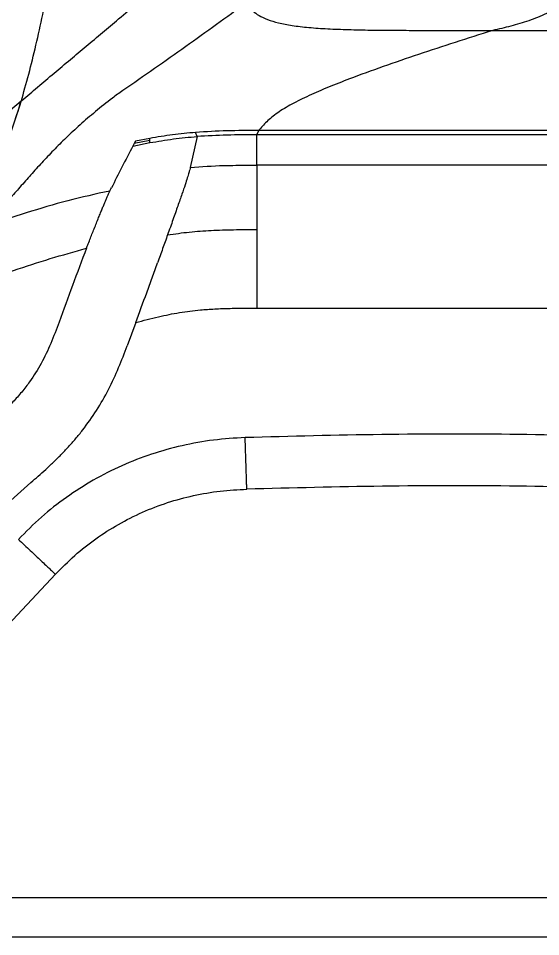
# Model space of a CAD drawing. Extents: x 400 to 501, y 484 to 634.
# Drawn here: x 426.88 to 434.14, y 505.67 to 518.42 of the extents above; entities that cross this region are included whole.
import ezdxf

# ---------------------------------------------------------------- set-up
doc = ezdxf.new("R2010")
doc.units = 0
doc.header["$MEASUREMENT"] = 0
doc.layers.add('DIM', color=3, linetype='Continuous')
doc.layers.add('GEOMETRY', color=3, linetype='Continuous', lineweight=25)

# ---------------------------------------------------------------- blocks, each defined once
blk = doc.blocks.new('2026 GRANDEE')
at = {"layer": 'GEOMETRY', "ltscale": 16}
for p, q in [((-16.952, -78.589), (16.587, -78.589)), ((-23.505, -79.567), (-23.499, -79.562)), ((-23.655, -79.693), (-23.505, -79.567)), ((-21.061, -80.062), (-21.155, -80.491)), ((-21.061, -80.062), (-21.082, -80.006)), ((-20.231, -80.04), (-20.205, -79.981)), ((-13.91, -80.04), (-20.231, -80.04)), ((-20.231, -80.461), (-20.231, -80.04)), ((-13.995, -79.981), (-20.205, -79.981)), ((-21.953, -80.195), (-21.717, -80.148)), ((-21.935, -80.162), (-21.953, -80.195)), ((-21.717, -80.119), (-21.935, -80.162)), ((-21.918, -80.128), (-21.935, -80.162)), ((-21.718, -80.089), (-21.918, -80.128)), ((-21.717, -80.119), (-21.718, -80.089)), ((-21.717, -80.148), (-21.717, -80.119)), ((-13.852, -80.461), (-20.231, -80.461)), ((-20.231, -82.447), (-13.183, -82.447)), ((-21.913, -82.646), (-22.032, -82.969)), ((-24.992, -86.311), (-23.371, -84.867)), ((-8.129, -90.634), (-26.719, -90.634))]:
    blk.add_line(p, q, dxfattribs=at)
at = {"layer": 'GEOMETRY'}
blk.add_line((-23.03, -86.141), (-23.826, -86.986), dxfattribs=at)
at = {"layer": 'GEOMETRY', "color": 4, "ltscale": 16}
blk.add_line((-47.123, -91.174), (47.123, -91.174), dxfattribs=at)
at = {"layer": 'GEOMETRY', "ltscale": 16}
for points, knots in [([(-14.291, -76.177), (-14.35, -76.29), (-14.467, -76.514), (-14.65, -76.84), (-14.845, -77.144), (-15.052, -77.421), (-15.268, -77.67), (-15.493, -77.888), (-15.725, -78.077), (-15.963, -78.235), (-16.207, -78.362), (-16.454, -78.461), (-16.703, -78.533), (-16.868, -78.571), (-16.952, -78.589)], [0, 0, 0, 0, 0.085908, 0.170002, 0.251612, 0.331196, 0.409687, 0.488108, 0.567429, 0.648523, 0.732117, 0.818682, 0.908233, 1, 1, 1, 1]), ([(-24.255, -81.117), (-24.188, -81.026), (-24.054, -80.845), (-23.886, -80.559), (-23.745, -80.26), (-23.621, -79.934), (-23.507, -79.58), (-23.4, -79.199), (-23.299, -78.796), (-23.205, -78.371), (-23.116, -77.932), (-23.063, -77.629), (-23.036, -77.477)], [0, 0, 0, 0, 0.0994336, 0.1995603, 0.2993658, 0.3992343, 0.4991929, 0.5991458, 0.6993031, 0.7996, 0.9000395, 1, 1, 1, 1]), ([(-23.499, -79.562), (-23.425, -79.5), (-23.274, -79.373), (-23.049, -79.184), (-22.824, -78.995), (-22.599, -78.807), (-22.376, -78.619), (-22.137, -78.419), (-21.889, -78.211), (-21.631, -77.995), (-21.374, -77.779), (-21.202, -77.634), (-21.114, -77.561)], [0, 0, 0, 0, 0.090486, 0.184367, 0.278287, 0.36927, 0.464788, 0.558976, 0.671186, 0.778741, 0.887066, 1, 1, 1, 1]), ([(-20.412, -78.107), (-20.403, -78.132), (-20.385, -78.181), (-20.347, -78.253), (-20.29, -78.321), (-20.205, -78.383), (-20.088, -78.439), (-19.935, -78.486), (-19.743, -78.523), (-19.513, -78.55), (-19.25, -78.568), (-18.96, -78.579), (-18.649, -78.585), (-18.322, -78.588), (-17.986, -78.589), (-17.644, -78.589), (-17.299, -78.589), (-17.067, -78.589), (-16.952, -78.589)], [0, 0, 0, 0, 0.063031, 0.125986, 0.18896, 0.251973, 0.314347, 0.375945, 0.43734, 0.499473, 0.56154, 0.622915, 0.685164, 0.747657, 0.809908, 0.872829, 0.936451, 1, 1, 1, 1]), ([(-20.372, -78.205), (-20.652, -78.408), (-21.212, -78.815), (-21.799, -79.222), (-22.093, -79.425)], [0, 0, 0, 0, 0.500004, 1, 1, 1, 1]), ([(-16.952, -78.589), (-17.126, -78.645), (-17.476, -78.755), (-17.985, -78.923), (-18.479, -79.092), (-18.897, -79.244), (-19.239, -79.378), (-19.51, -79.495), (-19.75, -79.613), (-19.948, -79.734), (-20.102, -79.857), (-20.171, -79.939), (-20.205, -79.981)], [0, 0, 0, 0, 0.125277, 0.250526, 0.375927, 0.501385, 0.584871, 0.668132, 0.751287, 0.83429, 0.917169, 1, 1, 1, 1]), ([(-22.093, -79.425), (-22.118, -79.442), (-22.168, -79.477), (-22.214, -79.512), (-22.237, -79.529)], [0, 0, 0, 0, 0.497504, 1, 1, 1, 1]), ([(-22.237, -79.529), (-22.318, -79.592), (-22.48, -79.719), (-22.691, -79.902), (-22.884, -80.081), (-23.03, -80.226), (-23.14, -80.342), (-23.22, -80.427), (-23.298, -80.512), (-23.372, -80.596), (-23.448, -80.682), (-23.521, -80.764), (-23.597, -80.85), (-23.647, -80.905), (-23.674, -80.934)], [0, 0, 0, 0, 0.124927, 0.249813, 0.374734, 0.499723, 0.562245, 0.62478, 0.684846, 0.749877, 0.80865, 0.874968, 0.933489, 1, 1, 1, 1]), ([(-24.255, -81.117), (-24.199, -81.041), (-24.086, -80.89), (-23.939, -80.653), (-23.791, -80.367), (-23.647, -80.017), (-23.553, -79.717), (-23.505, -79.567)], [0, 0, 0, 0, 0.165771, 0.33302, 0.499785, 0.749707, 1, 1, 1, 1]), ([(-21.082, -80.006), (-21.189, -80.016), (-21.402, -80.035), (-21.613, -80.071), (-21.718, -80.089)], [0, 0, 0, 0, 0.501088, 1, 1, 1, 1]), ([(-21.717, -80.148), (-21.608, -80.13), (-21.391, -80.093), (-21.171, -80.073), (-21.061, -80.062)], [0, 0, 0, 0, 0.498916, 1, 1, 1, 1]), ([(-20.205, -79.981), (-20.352, -79.98), (-20.644, -79.98), (-20.936, -79.997), (-21.082, -80.006)], [0, 0, 0, 0, 0.4999849, 1, 1, 1, 1]), ([(-20.231, -80.04), (-20.37, -80.04), (-20.646, -80.039), (-20.922, -80.055), (-21.061, -80.062)], [0, 0, 0, 0, 0.499494, 1, 1, 1, 1]), ([(-21.953, -80.195), (-22.004, -80.293), (-22.104, -80.484), (-22.204, -80.681), (-22.252, -80.777)], [0, 0, 0, 0, 0.513658, 1, 1, 1, 1]), ([(-21.155, -80.491), (-21.158, -80.501), (-21.163, -80.521), (-21.175, -80.565), (-21.195, -80.631), (-21.226, -80.729), (-21.271, -80.86), (-21.328, -81.024), (-21.395, -81.215), (-21.445, -81.357), (-21.471, -81.429)], [0, 0, 0, 0, 0.1236528, 0.2475002, 0.3728041, 0.4979055, 0.6233854, 0.7488683, 0.8745908, 1, 1, 1, 1]), ([(-21.155, -80.491), (-21, -80.48), (-20.79, -80.466), (-20.482, -80.462), (-20.329, -80.462), (-20.231, -80.461)], [0, 0, 0, 0, 0.5039063, 0.6830202, 1, 1, 1, 1]), ([(-20.231, -80.461), (-20.231, -80.472), (-20.231, -80.492), (-20.231, -80.536), (-20.231, -80.601), (-20.231, -80.694), (-20.231, -80.817), (-20.231, -80.969), (-20.231, -81.149), (-20.231, -81.286), (-20.231, -81.355)], [0, 0, 0, 0, 0.1315154, 0.2617347, 0.3895873, 0.5146305, 0.637143, 0.7580144, 0.8785151, 1, 1, 1, 1]), ([(-22.274, -80.82), (-22.47, -80.862), (-22.862, -80.948), (-23.436, -81.121), (-24.002, -81.306), (-24.377, -81.431), (-24.564, -81.492)], [0, 0, 0, 0, 0.251694, 0.503346, 0.753221, 1, 1, 1, 1]), ([(-22.599, -81.615), (-22.591, -81.594), (-22.572, -81.547), (-22.544, -81.475), (-22.514, -81.399), (-22.483, -81.323), (-22.452, -81.245), (-22.424, -81.174), (-22.397, -81.11), (-22.374, -81.054), (-22.354, -81.003), (-22.334, -80.956), (-22.315, -80.912), (-22.298, -80.872), (-22.283, -80.839), (-22.277, -80.826), (-22.274, -80.82)], [0, 0, 0, 0, 0.0587104, 0.132873, 0.2015678, 0.2793366, 0.3566759, 0.4356119, 0.5042844, 0.5705354, 0.6344271, 0.6960348, 0.7693215, 0.8403568, 0.9179392, 1, 1, 1, 1]), ([(-22.274, -80.82), (-22.27, -80.813), (-22.263, -80.798), (-22.256, -80.784), (-22.252, -80.777)], [0, 0, 0, 0, 0.499987, 1, 1, 1, 1]), ([(-21.471, -81.429), (-21.493, -81.492), (-21.539, -81.619), (-21.587, -81.751), (-21.611, -81.818)], [0, 0, 0, 0, 0.499881, 1, 1, 1, 1]), ([(-21.471, -81.429), (-21.37, -81.414), (-21.169, -81.386), (-20.863, -81.364), (-20.55, -81.355), (-20.339, -81.355), (-20.231, -81.355)], [0, 0, 0, 0, 0.244362, 0.489886, 0.740707, 1, 1, 1, 1]), ([(-20.231, -81.355), (-20.231, -81.439), (-20.231, -81.608), (-20.231, -81.881), (-20.231, -82.162), (-20.231, -82.351), (-20.231, -82.447)], [0, 0, 0, 0, 0.241748, 0.489645, 0.743197, 1, 1, 1, 1]), ([(-24.645, -82.265), (-24.3, -82.151), (-23.786, -81.981), (-23.107, -81.756), (-22.767, -81.662), (-22.599, -81.615)], [0, 0, 0, 0, 0.50703, 0.756549, 1, 1, 1, 1]), ([(-22.599, -81.615), (-22.664, -81.786), (-22.794, -82.127), (-22.917, -82.469), (-22.978, -82.64)], [0, 0, 0, 0, 0.50383, 1, 1, 1, 1]), ([(-21.913, -82.646), (-21.863, -82.508), (-21.786, -82.301), (-21.685, -82.024), (-21.635, -81.887), (-21.611, -81.818)], [0, 0, 0, 0, 0.498119, 0.749073, 1, 1, 1, 1]), ([(-21.913, -82.646), (-21.808, -82.618), (-21.607, -82.564), (-21.307, -82.505), (-21.079, -82.476), (-20.916, -82.463), (-20.813, -82.456), (-20.708, -82.452), (-20.597, -82.449), (-20.481, -82.447), (-20.358, -82.447), (-20.274, -82.447), (-20.231, -82.447)], [0, 0, 0, 0, 0.191789, 0.367276, 0.538397, 0.597206, 0.656775, 0.71954, 0.782436, 0.852421, 0.924159, 1, 1, 1, 1]), ([(-22.979, -82.639), (-23.016, -82.739), (-23.09, -82.935), (-23.223, -83.214), (-23.363, -83.437), (-23.498, -83.613), (-23.62, -83.75), (-23.752, -83.882), (-23.891, -84.01), (-23.986, -84.094), (-24.033, -84.136)], [0, 0, 0, 0, 0.1718782, 0.3373243, 0.4993598, 0.5965629, 0.6949381, 0.7954259, 0.8982487, 1, 1, 1, 1]), ([(-22.653, -84.141), (-22.586, -84.05), (-22.453, -83.87), (-22.288, -83.577), (-22.148, -83.276), (-22.071, -83.07), (-22.032, -82.969)], [0, 0, 0, 0, 0.252891, 0.505267, 0.755159, 1, 1, 1, 1]), ([(-23.371, -84.867), (-23.337, -84.838), (-23.268, -84.777), (-23.163, -84.684), (-23.057, -84.585), (-22.952, -84.482), (-22.849, -84.373), (-22.748, -84.26), (-22.684, -84.18), (-22.653, -84.141)], [0, 0, 0, 0, 0.130068, 0.269225, 0.412564, 0.555057, 0.701386, 0.851076, 1, 1, 1, 1]), ([(-20.369, -84.96), (-20.37, -84.947), (-20.371, -84.92), (-20.373, -84.858), (-20.375, -84.782), (-20.378, -84.691), (-20.382, -84.59), (-20.385, -84.479), (-20.389, -84.363), (-20.392, -84.283), (-20.393, -84.244)], [0, 0, 0, 0, 0.125003, 0.250003, 0.375001, 0.5, 0.624999, 0.749997, 0.874997, 1, 1, 1, 1]), ([(-23.545, -85.657), (-23.517, -85.683), (-23.461, -85.736), (-23.379, -85.813), (-23.301, -85.886), (-23.229, -85.954), (-23.164, -86.015), (-23.108, -86.068), (-23.062, -86.111), (-23.041, -86.131), (-23.03, -86.141)], [0, 0, 0, 0, 0.125002, 0.250002, 0.375001, 0.5, 0.624999, 0.749998, 0.874998, 1, 1, 1, 1])]:
    blk.add_open_spline(points, degree=3, knots=knots, dxfattribs=at)
at = {"layer": 'GEOMETRY'}
for points, knots in [([(-20.393, -84.244), (-20.54, -84.252), (-20.834, -84.27), (-21.27, -84.35), (-21.697, -84.468), (-22.111, -84.629), (-22.507, -84.829), (-22.881, -85.069), (-23.232, -85.342), (-23.441, -85.552), (-23.545, -85.657)], [0, 0, 0, 0, 0.1246, 0.249438, 0.374355, 0.499395, 0.624495, 0.749581, 0.874615, 1, 1, 1, 1]), ([(-14.695, -84.242), (-15.328, -84.225), (-16.594, -84.193), (-18.494, -84.193), (-19.76, -84.227), (-20.393, -84.244)], [0, 0, 0, 0, 0.333356, 0.666637, 1, 1, 1, 1]), ([(-14.718, -84.958), (-15.346, -84.942), (-16.602, -84.91), (-18.486, -84.911), (-19.742, -84.944), (-20.369, -84.96)], [0, 0, 0, 0, 0.333343, 0.666667, 1, 1, 1, 1]), ([(-23.03, -86.141), (-22.943, -86.052), (-22.767, -85.875), (-22.472, -85.644), (-22.157, -85.443), (-21.823, -85.275), (-21.473, -85.141), (-21.112, -85.044), (-20.743, -84.979), (-20.494, -84.967), (-20.369, -84.96)], [0, 0, 0, 0, 0.12523, 0.250047, 0.374962, 0.499825, 0.624791, 0.749786, 0.874897, 1, 1, 1, 1])]:
    blk.add_open_spline(points, degree=3, knots=knots, dxfattribs=at)

msp = doc.modelspace()

# ---------------------------------------------------------------- block references
at = {"layer": 'DIM'}
msp.add_blockref('2026 GRANDEE', (450.425, 596.84), dxfattribs=at)

doc.saveas('drawing.dxf')
